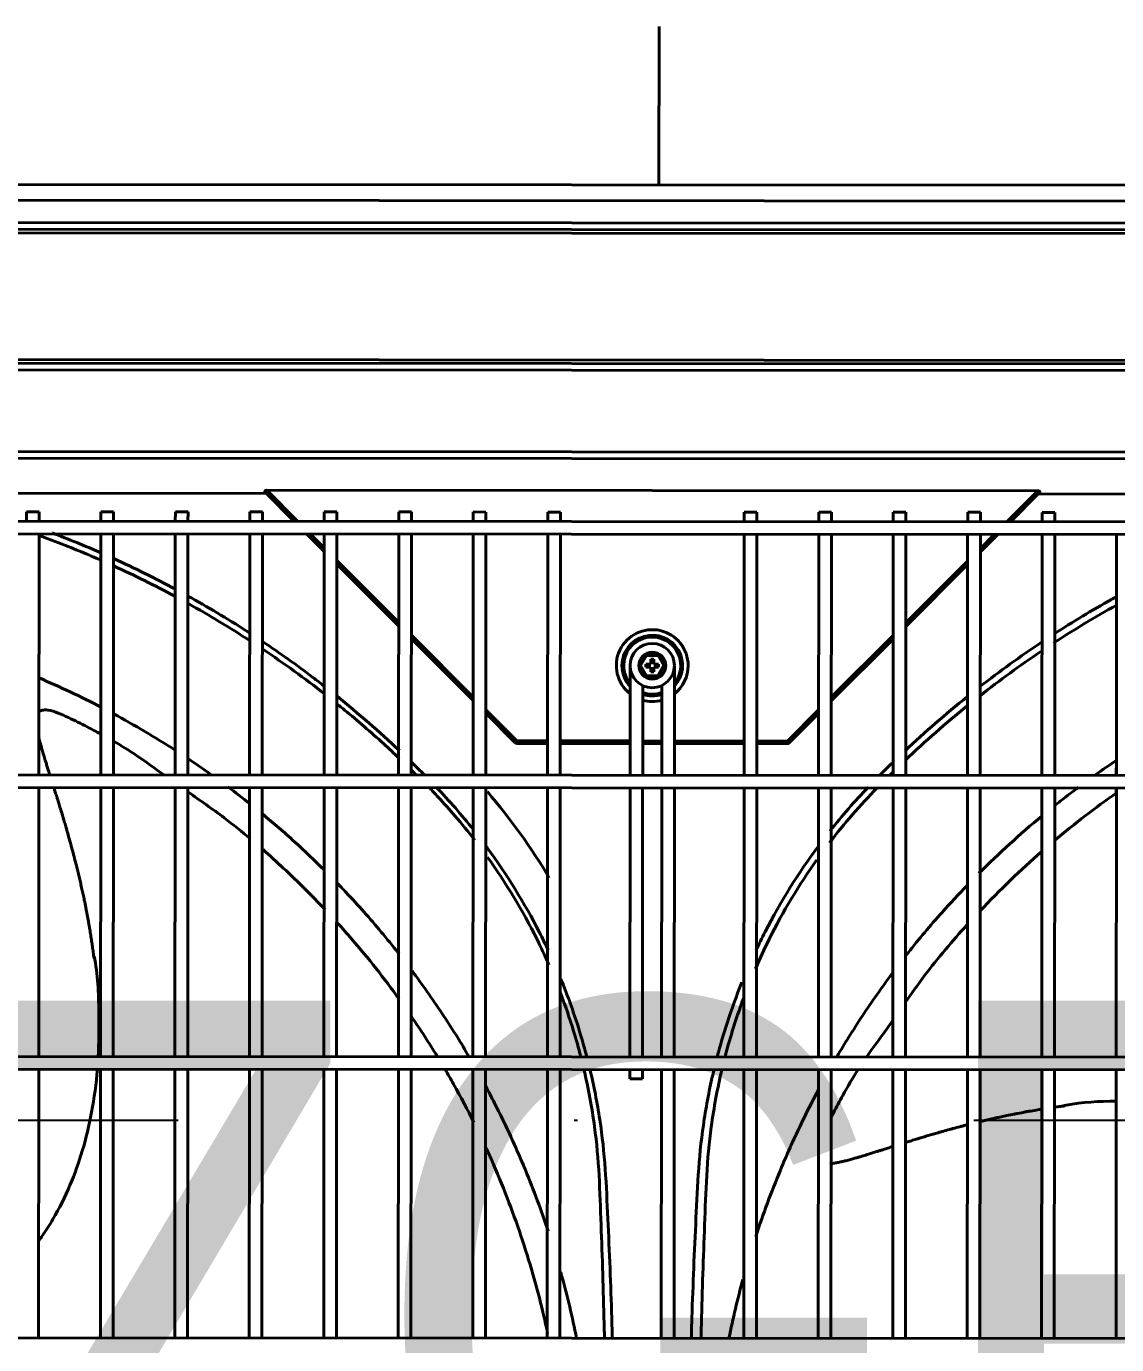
# Model space of a CAD drawing. Extents: x 58467 to 79089, y -33726 to -17391.
# Drawn here: x 72317.44 to 72351.83, y -20694.13 to -20652.56 of the extents above; entities that cross this region are included whole.
import ezdxf
from ezdxf.enums import TextEntityAlignment as Align

# ---------------------------------------------------------------- set-up
doc = ezdxf.new("R2010")
doc.units = 0
doc.header["$LTSCALE"] = 100
doc.linetypes.add('DASHDOT2', pattern=[0.5, 0.25, -0.125, 0, -0.125])
doc.layers.add('+ENTE-ST-DOSEME USTU KONDDRENAJ', color=110, linetype='DOSEMEUSTUKONDENSDRENAJ_LINE', lineweight=40)
doc.layers.add('BA_axis', color=5, linetype='DASHDOT2')
doc.layers.add('BA_text_material', color=12, linetype='Continuous')
doc.styles.add('text1', font='arial.ttf', dxfattribs={"height": 20})
doc.styles.add('text2', font='arial.ttf', dxfattribs={"width": 0.8})
doc.linetypes.add('DOSEMEUSTUKONDENSDRENAJ_LINE', pattern='A,300,-40,["CD",Standard,S=15,R=0,X=-35,Y=-7.5],0', length=340)

# ---------------------------------------------------------------- blocks, each defined once
blk = doc.blocks.new('*U176')
blk.add_line((0, 0), (0, -696))
at = {"linetype": 'Continuous', "style": 'text1'}
blk.add_attdef('1', text='', height=40, dxfattribs=at).set_placement((0, 38), align=Align.MIDDLE)
blk = doc.blocks.new('AXIS')
at = {"layer": 'BA_axis', "xscale": -1, "rotation": 270}
blk.add_blockref('*U176', (4176.09, -33135.267), dxfattribs=at)
blk = doc.blocks.new('4. KAT')
at = {"color": 3}
for p, q in [((54125.199, -33358.638, -3.339), (54125.202, -33353.638, -3.339)), ((54067.018, -33358.603, -3.339), (54183.02, -33358.673, -3.339)), ((54183.02, -33359.173, -3.339), (54067.018, -33359.103, -3.339)), ((54072.424, -33359.802, -3.339), (54177.569, -33359.866, -3.339)), ((54177.568, -33360.078, -3.339), (54072.424, -33360.014, -3.339)), ((54177.568, -33360.19, -3.339), (54072.424, -33360.126, -3.339)), ((54072.421, -33364.131, -3.339), (54177.566, -33364.195, -3.339)), ((54072.421, -33364.243, -3.339), (54177.566, -33364.307, -3.339)), ((54177.566, -33364.52, -3.339), (54072.421, -33364.455, -3.339)), ((54072.413, -33367.023, -3.339), (54177.571, -33367.087, -3.339)), ((54177.419, -33367.299, -3.339), (54072.565, -33367.235, -3.339)), ((54101.992, -33368.365, -3.339), (54112.813, -33368.371, -3.339)), ((54113.693, -33369.252, -3.339), (54112.793, -33368.351, -3.339)), ((54112.827, -33368.271, -3.339), (54137.155, -33368.286, -3.339)), ((54113.806, -33369.252, -3.339), (54112.827, -33368.271, -3.339)), ((54137.155, -33368.286, -3.339), (54136.175, -33369.266, -3.339)), ((54137.188, -33368.366, -3.339), (54136.288, -33369.266, -3.339)), ((54137.168, -33368.386, -3.339), (54147.99, -33368.393, -3.339)), ((54177.74, -33369.291, -3.339), (54072.284, -33369.227, -3.339)), ((54105.243, -33368.947, -3.339), (54105.243, -33369.247, -3.339)), ((54105.643, -33368.947, -3.339), (54105.243, -33368.947, -3.339)), ((54105.643, -33369.247, -3.339), (54105.643, -33368.947, -3.339)), ((54107.593, -33368.948, -3.339), (54107.593, -33369.248, -3.339)), ((54107.993, -33368.948, -3.339), (54107.593, -33368.948, -3.339)), ((54107.993, -33369.249, -3.339), (54107.993, -33368.948, -3.339)), ((54109.943, -33368.95, -3.339), (54109.942, -33369.25, -3.339)), ((54110.343, -33368.95, -3.339), (54109.943, -33368.95, -3.339)), ((54110.342, -33369.25, -3.339), (54110.343, -33368.95, -3.339)), ((54112.292, -33368.951, -3.339), (54112.292, -33369.251, -3.339)), ((54112.692, -33368.951, -3.339), (54112.292, -33368.951, -3.339)), ((54112.692, -33369.252, -3.339), (54112.692, -33368.951, -3.339)), ((54114.642, -33368.953, -3.339), (54114.642, -33369.253, -3.339)), ((54115.042, -33368.953, -3.339), (54114.642, -33368.953, -3.339)), ((54115.042, -33369.253, -3.339), (54115.042, -33368.953, -3.339)), ((54116.992, -33368.954, -3.339), (54116.991, -33369.254, -3.339)), ((54117.391, -33368.954, -3.339), (54116.992, -33368.954, -3.339)), ((54117.391, -33369.254, -3.339), (54117.391, -33368.954, -3.339)), ((54119.341, -33368.955, -3.339), (54119.341, -33369.256, -3.339)), ((54119.741, -33368.956, -3.339), (54119.341, -33368.955, -3.339)), ((54119.741, -33369.256, -3.339), (54119.741, -33368.956, -3.339)), ((54121.691, -33368.957, -3.339), (54121.691, -33369.257, -3.339)), ((54122.091, -33368.957, -3.339), (54121.691, -33368.957, -3.339)), ((54122.091, -33369.257, -3.339), (54122.091, -33368.957, -3.339)), ((54127.89, -33368.961, -3.339), (54127.89, -33369.261, -3.339)), ((54128.29, -33368.961, -3.339), (54127.89, -33368.961, -3.339)), ((54128.29, -33369.261, -3.339), (54128.29, -33368.961, -3.339)), ((54130.239, -33368.962, -3.339), (54130.239, -33369.262, -3.339)), ((54130.639, -33368.962, -3.339), (54130.239, -33368.962, -3.339)), ((54130.639, -33369.263, -3.339), (54130.639, -33368.962, -3.339)), ((54132.589, -33368.963, -3.339), (54132.589, -33369.264, -3.339)), ((54132.989, -33368.964, -3.339), (54132.589, -33368.963, -3.339)), ((54132.989, -33369.264, -3.339), (54132.989, -33368.964, -3.339)), ((54134.939, -33368.965, -3.339), (54134.939, -33369.265, -3.339)), ((54135.339, -33368.965, -3.339), (54134.939, -33368.965, -3.339)), ((54135.338, -33369.265, -3.339), (54135.339, -33368.965, -3.339)), ((54137.288, -33368.966, -3.339), (54137.288, -33369.267, -3.339)), ((54137.688, -33368.967, -3.339), (54137.288, -33368.966, -3.339)), ((54137.688, -33369.267, -3.339), (54137.688, -33368.967, -3.339)), ((54072.284, -33369.627, -3.339), (54177.739, -33369.691, -3.339)), ((54105.638, -33377.246, -3.339), (54105.643, -33369.647, -3.339)), ((54107.593, -33369.648, -3.339), (54107.588, -33377.247, -3.339)), ((54107.988, -33377.248, -3.339), (54107.993, -33369.649, -3.339)), ((54109.942, -33369.65, -3.339), (54109.938, -33377.249, -3.339)), ((54110.338, -33377.249, -3.339), (54110.342, -33369.65, -3.339)), ((54112.292, -33369.651, -3.339), (54112.287, -33377.25, -3.339)), ((54112.687, -33377.251, -3.339), (54112.692, -33369.652, -3.339)), ((54114.641, -33370.201, -3.339), (54114.093, -33369.652, -3.339)), ((54114.641, -33370.088, -3.339), (54114.206, -33369.652, -3.339)), ((54114.641, -33369.653, -3.339), (54114.637, -33377.252, -3.339)), ((54115.037, -33377.252, -3.339), (54115.041, -33369.653, -3.339)), ((54116.991, -33369.654, -3.339), (54116.986, -33377.253, -3.339)), ((54117.386, -33377.253, -3.339), (54117.391, -33369.654, -3.339)), ((54119.341, -33369.656, -3.339), (54119.336, -33377.255, -3.339)), ((54119.736, -33377.255, -3.339), (54119.741, -33369.656, -3.339)), ((54121.69, -33369.657, -3.339), (54121.686, -33377.256, -3.339)), ((54122.086, -33377.256, -3.339), (54122.09, -33369.657, -3.339)), ((54127.889, -33369.661, -3.339), (54127.885, -33377.26, -3.339)), ((54128.285, -33377.26, -3.339), (54128.289, -33369.661, -3.339)), ((54130.239, -33369.662, -3.339), (54130.234, -33377.261, -3.339)), ((54130.634, -33377.261, -3.339), (54130.639, -33369.663, -3.339)), ((54132.589, -33369.664, -3.339), (54132.584, -33377.263, -3.339)), ((54132.984, -33377.263, -3.339), (54132.989, -33369.664, -3.339)), ((54134.938, -33369.665, -3.339), (54134.934, -33377.264, -3.339)), ((54135.334, -33377.264, -3.339), (54135.338, -33369.665, -3.339)), ((54135.774, -33369.665, -3.339), (54135.338, -33370.101, -3.339)), ((54135.888, -33369.665, -3.339), (54135.338, -33370.214, -3.339)), ((54137.288, -33369.667, -3.339), (54137.283, -33377.266, -3.339)), ((54137.683, -33377.266, -3.339), (54137.688, -33369.667, -3.339)), ((54139.638, -33369.668, -3.339), (54139.633, -33377.267, -3.339)), ((54116.989, -33372.439, -3.339), (54115.041, -33370.488, -3.339)), ((54134.938, -33370.501, -3.339), (54132.987, -33372.449, -3.339)), ((54116.989, -33372.552, -3.339), (54115.041, -33370.601, -3.339)), ((54134.938, -33370.614, -3.339), (54132.987, -33372.563, -3.339)), ((54119.338, -33374.79, -3.339), (54117.389, -33372.839, -3.339)), ((54119.337, -33374.903, -3.339), (54117.389, -33372.952, -3.339)), ((54132.587, -33372.849, -3.339), (54130.636, -33374.798, -3.339)), ((54132.587, -33372.962, -3.339), (54130.636, -33374.911, -3.339)), ((54124.563, -33373.799, -3.339), (54124.775, -33373.431, -3.339)), ((54124.775, -33373.431, -3.339), (54125.2, -33373.431, -3.339)), ((54124.804, -33373.481, -3.339), (54124.775, -33373.431, -3.339)), ((54125.2, -33373.431, -3.339), (54125.171, -33373.481, -3.339)), ((54125.2, -33373.431, -3.339), (54125.413, -33373.799, -3.339)), ((54124.288, -33373.812, -3.339), (54124.287, -33375.192, -3.339)), ((54124.775, -33374.167, -3.339), (54124.563, -33373.799, -3.339)), ((54124.62, -33373.799, -3.339), (54124.563, -33373.799, -3.339)), ((54124.804, -33373.481, -3.339), (54124.62, -33373.799, -3.339)), ((54124.62, -33373.799, -3.339), (54124.804, -33374.117, -3.339)), ((54124.788, -33373.749, -3.339), (54124.788, -33373.849, -3.339)), ((54124.938, -33373.749, -3.339), (54124.788, -33373.749, -3.339)), ((54124.938, -33373.849, -3.339), (54124.788, -33373.849, -3.339)), ((54125.171, -33373.481, -3.339), (54124.804, -33373.481, -3.339)), ((54125.038, -33373.599, -3.339), (54124.938, -33373.599, -3.339)), ((54124.938, -33373.749, -3.339), (54124.938, -33373.599, -3.339)), ((54124.938, -33373.999, -3.339), (54124.938, -33373.849, -3.339)), ((54125.038, -33373.599, -3.339), (54125.038, -33373.749, -3.339)), ((54125.038, -33373.749, -3.339), (54125.188, -33373.749, -3.339)), ((54125.038, -33373.849, -3.339), (54125.038, -33373.999, -3.339)), ((54125.038, -33373.849, -3.339), (54125.188, -33373.849, -3.339)), ((54125.355, -33373.799, -3.339), (54125.171, -33373.481, -3.339)), ((54125.171, -33374.117, -3.339), (54125.355, -33373.799, -3.339)), ((54125.188, -33373.749, -3.339), (54125.188, -33373.849, -3.339)), ((54125.413, -33373.799, -3.339), (54125.2, -33374.167, -3.339)), ((54125.413, -33373.799, -3.339), (54125.355, -33373.799, -3.339)), ((54125.686, -33375.193, -3.339), (54125.687, -33373.818, -3.339)), ((54124.804, -33374.117, -3.339), (54124.775, -33374.167, -3.339)), ((54125.2, -33374.167, -3.339), (54124.775, -33374.167, -3.339)), ((54124.804, -33374.117, -3.339), (54125.171, -33374.117, -3.339)), ((54125.038, -33373.999, -3.339), (54124.938, -33373.999, -3.339)), ((54125.2, -33374.167, -3.339), (54125.171, -33374.117, -3.339)), ((54124.687, -33375.192, -3.339), (54124.687, -33374.431, -3.339)), ((54125.287, -33374.432, -3.339), (54125.287, -33375.192, -3.339)), ((54120.721, -33376.175, -3.339), (54119.737, -33375.19, -3.339)), ((54120.664, -33376.231, -3.339), (54119.737, -33375.303, -3.339)), ((54124.287, -33375.192, -3.339), (54124.287, -33375.474, -3.339)), ((54124.287, -33375.474, -3.339), (54124.287, -33375.84, -3.339)), ((54124.287, -33375.474, -3.339), (54124.287, -33375.474, -3.339)), ((54124.687, -33375.475, -3.339), (54124.687, -33375.192, -3.339)), ((54124.687, -33375.84, -3.339), (54124.687, -33375.475, -3.339)), ((54125.287, -33375.192, -3.339), (54125.286, -33375.475, -3.339)), ((54125.286, -33375.475, -3.339), (54125.286, -33375.841, -3.339)), ((54125.686, -33375.475, -3.339), (54125.686, -33375.193, -3.339)), ((54125.686, -33375.841, -3.339), (54125.686, -33375.475, -3.339)), ((54130.236, -33375.197, -3.339), (54129.252, -33376.18, -3.339)), ((54130.236, -33375.31, -3.339), (54129.308, -33376.237, -3.339)), ((54124.287, -33375.84, -3.339), (54124.286, -33376.123, -3.339)), ((54124.287, -33375.84, -3.339), (54124.287, -33375.84, -3.339)), ((54124.686, -33376.123, -3.339), (54124.687, -33375.84, -3.339)), ((54125.286, -33375.841, -3.339), (54125.286, -33376.124, -3.339)), ((54125.686, -33376.124, -3.339), (54125.686, -33375.841, -3.339)), ((54120.664, -33376.231, -3.339), (54120.721, -33376.175, -3.339)), ((54121.686, -33376.175, -3.339), (54120.721, -33376.175, -3.339)), ((54120.721, -33376.175, -3.339), (54120.721, -33376.255, -3.339)), ((54121.686, -33376.255, -3.339), (54120.721, -33376.255, -3.339)), ((54124.287, -33376.177, -3.339), (54122.086, -33376.176, -3.339)), ((54124.286, -33376.257, -3.339), (54122.086, -33376.256, -3.339)), ((54124.286, -33376.123, -3.339), (54124.286, -33377.257, -3.339)), ((54124.686, -33377.257, -3.339), (54124.686, -33376.123, -3.339)), ((54125.286, -33376.178, -3.339), (54124.686, -33376.177, -3.339)), ((54125.286, -33376.258, -3.339), (54124.686, -33376.257, -3.339)), ((54125.286, -33376.124, -3.339), (54125.285, -33377.258, -3.339)), ((54125.685, -33377.258, -3.339), (54125.686, -33376.124, -3.339)), ((54127.885, -33376.179, -3.339), (54125.686, -33376.178, -3.339)), ((54127.885, -33376.259, -3.339), (54125.686, -33376.258, -3.339)), ((54129.252, -33376.18, -3.339), (54128.285, -33376.179, -3.339)), ((54129.252, -33376.26, -3.339), (54128.285, -33376.259, -3.339)), ((54129.252, -33376.18, -3.339), (54129.308, -33376.237, -3.339)), ((54129.252, -33376.26, -3.339), (54129.252, -33376.18, -3.339)), ((54139.628, -33377.267, -3.339), (54139.629, -33376.795, -3.339)), ((54184.234, -33377.294, -3.339), (54065.871, -33377.222, -3.339)), ((54065.871, -33377.621, -3.339), (54184.234, -33377.694, -3.339)), ((54105.633, -33386.125, -3.339), (54105.638, -33377.646, -3.339)), ((54107.588, -33377.647, -3.339), (54107.583, -33386.126, -3.339)), ((54107.982, -33386.126, -3.339), (54107.988, -33377.648, -3.339)), ((54109.937, -33377.649, -3.339), (54109.932, -33386.127, -3.339)), ((54110.332, -33386.128, -3.339), (54110.337, -33377.649, -3.339)), ((54112.287, -33377.65, -3.339), (54112.282, -33386.129, -3.339)), ((54112.682, -33386.129, -3.339), (54112.687, -33377.651, -3.339)), ((54114.637, -33377.652, -3.339), (54114.631, -33386.13, -3.339)), ((54115.031, -33386.131, -3.339), (54115.037, -33377.652, -3.339)), ((54116.986, -33377.653, -3.339), (54116.981, -33386.132, -3.339)), ((54117.381, -33386.132, -3.339), (54117.386, -33377.653, -3.339)), ((54119.336, -33377.655, -3.339), (54119.331, -33386.133, -3.339)), ((54119.731, -33386.133, -3.339), (54119.736, -33377.655, -3.339)), ((54121.685, -33377.656, -3.339), (54121.68, -33386.135, -3.339)), ((54122.08, -33386.135, -3.339), (54122.085, -33377.656, -3.339)), ((54124.286, -33377.657, -3.339), (54124.28, -33386.136, -3.339)), ((54124.68, -33386.136, -3.339), (54124.685, -33377.657, -3.339)), ((54125.285, -33377.658, -3.339), (54125.28, -33386.137, -3.339)), ((54125.68, -33386.137, -3.339), (54125.685, -33377.658, -3.339)), ((54127.885, -33377.66, -3.339), (54127.879, -33386.138, -3.339)), ((54128.279, -33386.139, -3.339), (54128.284, -33377.66, -3.339)), ((54130.234, -33377.661, -3.339), (54130.229, -33386.14, -3.339)), ((54130.629, -33386.14, -3.339), (54130.634, -33377.661, -3.339)), ((54132.584, -33377.663, -3.339), (54132.579, -33386.141, -3.339)), ((54132.979, -33386.142, -3.339), (54132.984, -33377.663, -3.339)), ((54134.933, -33377.664, -3.339), (54134.928, -33386.143, -3.339)), ((54135.328, -33386.143, -3.339), (54135.333, -33377.664, -3.339)), ((54137.283, -33377.666, -3.339), (54137.278, -33386.144, -3.339)), ((54137.678, -33386.144, -3.339), (54137.683, -33377.666, -3.339)), ((54139.633, -33377.667, -3.339), (54139.628, -33386.146, -3.339)), ((54139.628, -33377.821, -3.339), (54139.628, -33377.667, -3.339)), ((54184.228, -33386.172, -3.339), (54065.866, -33386.1, -3.339)), ((54065.865, -33386.5, -3.339), (54184.228, -33386.572, -3.339)), ((54105.627, -33395.003, -3.339), (54105.633, -33386.525, -3.339)), ((54107.582, -33386.526, -3.339), (54107.577, -33395.005, -3.339)), ((54107.977, -33395.005, -3.339), (54107.982, -33386.526, -3.339)), ((54109.932, -33386.527, -3.339), (54109.927, -33395.006, -3.339)), ((54110.327, -33395.006, -3.339), (54110.332, -33386.528, -3.339)), ((54112.282, -33386.529, -3.339), (54112.276, -33395.007, -3.339)), ((54112.676, -33395.008, -3.339), (54112.681, -33386.529, -3.339)), ((54114.631, -33386.53, -3.339), (54114.626, -33395.009, -3.339)), ((54115.026, -33395.009, -3.339), (54115.031, -33386.531, -3.339)), ((54116.981, -33386.532, -3.339), (54116.976, -33395.01, -3.339)), ((54117.376, -33395.011, -3.339), (54117.381, -33386.532, -3.339)), ((54119.33, -33386.533, -3.339), (54119.325, -33395.012, -3.339)), ((54119.725, -33395.012, -3.339), (54119.73, -33386.533, -3.339)), ((54121.68, -33386.535, -3.339), (54121.675, -33395.013, -3.339)), ((54122.075, -33395.013, -3.339), (54122.08, -33386.535, -3.339)), ((54124.28, -33386.536, -3.339), (54124.28, -33386.836, -3.339)), ((54124.68, -33386.836, -3.339), (54124.68, -33386.536, -3.339)), ((54125.28, -33386.537, -3.339), (54125.274, -33395.015, -3.339)), ((54125.674, -33395.015, -3.339), (54125.68, -33386.537, -3.339)), ((54127.879, -33386.538, -3.339), (54127.874, -33395.017, -3.339)), ((54128.274, -33395.017, -3.339), (54128.279, -33386.539, -3.339)), ((54130.229, -33386.54, -3.339), (54130.224, -33395.018, -3.339)), ((54130.624, -33395.019, -3.339), (54130.629, -33386.54, -3.339)), ((54132.578, -33386.541, -3.339), (54132.573, -33395.02, -3.339)), ((54132.973, -33395.02, -3.339), (54132.978, -33386.541, -3.339)), ((54134.928, -33386.543, -3.339), (54134.923, -33395.021, -3.339)), ((54135.323, -33395.022, -3.339), (54135.328, -33386.543, -3.339)), ((54137.278, -33386.544, -3.339), (54137.272, -33395.023, -3.339)), ((54137.672, -33395.023, -3.339), (54137.678, -33386.544, -3.339)), ((54139.627, -33386.546, -3.339), (54139.622, -33395.024, -3.339)), ((54124.28, -33386.836, -3.339), (54124.68, -33386.836, -3.339)), ((54139.618, -33395.024, -3.339), (54139.622, -33387.546, -3.339)), ((54184.223, -33395.051, -3.339), (54065.86, -33394.979, -3.339))]:
    blk.add_line(p, q, dxfattribs=at)
for radius in [0.7, 0.425, 0.425]:
    blk.add_circle((54124.988, -33373.799, -3.339), radius, dxfattribs=at)
for centre, radius, start, end in [((54124.988, -33373.799, -3.339), 1.133, 359.9651, 231.822), ((54124.988, -33373.799, -3.339), 0.956, 316.9846, 179.9651), ((54124.988, -33373.799, -3.339), 0.9, 321.0008, 179.9651), ((54124.988, -33373.799, -3.339), 0.956, 179.9651, 222.9457), ((54124.988, -33373.799, -3.339), 0.9, 179.9651, 218.924), ((54124.988, -33373.799, -3.339), 1.133, 308.1026, 359.9651), ((54124.988, -33373.799, -3.339), 0.9, 250.5084, 289.4221), ((54124.988, -33373.799, -3.339), 0.956, 251.7007, 288.2294), ((54124.988, -33373.799, -3.339), 1.133, 254.6202, 285.3045), ((54120.721, -33376.175, -3.339), 0.08, 224.9651, 269.9651), ((54129.252, -33376.18, -3.339), 0.08, 269.9651, 314.9651), ((54127.184, -33396.789, -3.339), 1.795, 81.0216, 82.6935)]:
    blk.add_arc(centre, radius, start, end, dxfattribs=at)
for centre, major_axis in [((54112.907, -33368.351, -3.339), (0.137, -0.057)), ((54137.075, -33368.366, -3.339), (-0.137, -0.056))]:
    blk.add_ellipse(centre, major_axis=major_axis, ratio=0.414214, start_param=2.356194, end_param=3.926991, dxfattribs=at)
for points in [[(54107.595, -33370.244, -3.339), (54107.089, -33370.022, -3.339), (54106.577, -33369.812, -3.339), (54106.06, -33369.616, -3.339)], [(54109.943, -33371.388, -3.339), (54109.305, -33371.046, -3.339), (54108.658, -33370.725, -3.339), (54108.001, -33370.425, -3.339)], [(54112.306, -33373.02, -3.339), (54111.67, -33372.607, -3.339), (54111.02, -33372.215, -3.339), (54110.354, -33371.845, -3.339)], [(54139.631, -33371.892, -3.339), (54138.955, -33372.268, -3.339), (54138.292, -33372.668, -3.339), (54137.647, -33373.088, -3.339)], [(54114.656, -33374.698, -3.339), (54114.022, -33374.202, -3.339), (54113.372, -33373.731, -3.339), (54112.705, -33373.283, -3.339)], [(54137.272, -33373.06, -3.339), (54136.603, -33373.506, -3.339), (54135.951, -33373.976, -3.339), (54135.316, -33374.471, -3.339)], [(54137.246, -33373.354, -3.339), (54136.59, -33373.796, -3.339), (54135.95, -33374.261, -3.339), (54135.328, -33374.749, -3.339)], [(54105.645, -33374.189, -3.339), (54106.307, -33374.471, -3.339), (54106.958, -33374.779, -3.339), (54107.596, -33375.11, -3.339)], [(54117.012, -33376.481, -3.339), (54116.378, -33375.882, -3.339), (54115.722, -33375.311, -3.339), (54115.045, -33374.766, -3.339)], [(54134.92, -33374.784, -3.339), (54134.248, -33375.323, -3.339), (54133.597, -33375.89, -3.339), (54132.965, -33376.485, -3.339)], [(54134.923, -33375.07, -3.339), (54134.252, -33375.614, -3.339), (54133.601, -33376.184, -3.339), (54132.972, -33376.781, -3.339)], [(54107.991, -33375.318, -3.339), (54108.658, -33375.678, -3.339), (54109.311, -33376.063, -3.339), (54109.948, -33376.474, -3.339)], [(54117.549, -33377.248, -3.339), (54117.498, -33377.198, -3.339), (54117.448, -33377.147, -3.339), (54117.396, -33377.097, -3.339)], [(54117.737, -33377.186, -3.339), (54117.626, -33377.075, -3.339), (54117.514, -33376.964, -3.339), (54117.401, -33376.854, -3.339)], [(54132.572, -33376.861, -3.339), (54132.459, -33376.972, -3.339), (54132.346, -33377.083, -3.339), (54132.234, -33377.195, -3.339)], [(54132.578, -33377.161, -3.339), (54132.545, -33377.194, -3.339), (54132.512, -33377.226, -3.339), (54132.48, -33377.258, -3.339)], [(54139.627, -33376.791, -3.339), (54139.407, -33376.938, -3.339), (54139.19, -33377.088, -3.339), (54138.974, -33377.242, -3.339)], [(54117.801, -33377.249, -3.339), (54117.779, -33377.228, -3.339), (54117.758, -33377.207, -3.339), (54117.737, -33377.186, -3.339)], [(54132.234, -33377.195, -3.339), (54132.213, -33377.216, -3.339), (54132.192, -33377.236, -3.339), (54132.171, -33377.257, -3.339)], [(54111.599, -33377.621, -3.339), (54111.835, -33377.797, -3.339), (54112.067, -33377.977, -3.339), (54112.297, -33378.16, -3.339)], [(54117.376, -33377.696, -3.339), (54117.387, -33377.685, -3.339), (54117.398, -33377.674, -3.339), (54117.409, -33377.663, -3.339)], [(54119.345, -33378.974, -3.339), (54118.976, -33378.51, -3.339), (54118.587, -33378.062, -3.339), (54118.176, -33377.632, -3.339)], [(54119.786, -33377.775, -3.339), (54120.515, -33378.629, -3.339), (54121.166, -33379.536, -3.339), (54121.739, -33380.496, -3.339)], [(54132.082, -33377.655, -3.339), (54131.547, -33378.202, -3.339), (54131.045, -33378.781, -3.339), (54130.583, -33379.384, -3.339)], [(54131.8, -33377.633, -3.339), (54131.375, -33378.077, -3.339), (54130.972, -33378.538, -3.339), (54130.593, -33379.016, -3.339)], [(54139.628, -33377.82, -3.339), (54138.965, -33378.284, -3.339), (54138.312, -33378.783, -3.339), (54137.675, -33379.319, -3.339)], [(54137.278, -33378.544, -3.339), (54136.589, -33379.115, -3.339), (54135.927, -33379.717, -3.339), (54135.294, -33380.349, -3.339)], [(54137.279, -33379.66, -3.339), (54136.608, -33380.247, -3.339), (54135.956, -33380.875, -3.339), (54135.326, -33381.54, -3.339)], [(54118.206, -33386.125, -3.339), (54117.949, -33385.703, -3.339), (54117.678, -33385.284, -3.339), (54117.393, -33384.869, -3.339)], [(54127.406, -33395.015, -3.339), (54127.533, -33394.393, -3.339), (54127.68, -33393.775, -3.339), (54127.848, -33393.162, -3.339)]]:
    blk.add_open_spline(points, degree=3, dxfattribs=at)
for points, knots in [([(54107.603, -33370.48, -3.339), (54107.396, -33370.388, -3.339), (54107.187, -33370.299, -3.339), (54106.539, -33370.03, -3.339), (54106.095, -33369.857, -3.339), (54105.649, -33369.694, -3.339)], [0, 0, 0, 0, 0.321462, 0.321462, 1, 1, 1, 1]), ([(54109.955, -33371.627, -3.339), (54109.944, -33371.621, -3.339), (54109.933, -33371.615, -3.339), (54109.294, -33371.272, -3.339), (54108.652, -33370.954, -3.339), (54108.001, -33370.658, -3.339)], [0, 0, 0, 0, 0.01719, 0.01719, 1, 1, 1, 1]), ([(54112.294, -33372.777, -3.339), (54111.689, -33372.385, -3.339), (54111.073, -33372.014, -3.339), (54110.415, -33371.646, -3.339), (54110.381, -33371.627, -3.339), (54110.348, -33371.609, -3.339)], [0, 0, 0, 0, 0.948829, 0.948829, 1, 1, 1, 1]), ([(54139.625, -33371.629, -3.339), (54139.574, -33371.657, -3.339), (54139.522, -33371.686, -3.339), (54138.858, -33372.058, -3.339), (54138.257, -33372.419, -3.339), (54137.67, -33372.799, -3.339)], [0, 0, 0, 0, 0.077105, 0.077105, 1, 1, 1, 1]), ([(54114.657, -33374.458, -3.339), (54114.533, -33374.362, -3.339), (54114.409, -33374.267, -3.339), (54113.768, -33373.781, -3.339), (54113.238, -33373.404, -3.339), (54112.697, -33373.042, -3.339)], [0, 0, 0, 0, 0.194449, 0.194449, 1, 1, 1, 1]), ([(54117.004, -33376.72, -3.339), (54116.84, -33376.565, -3.339), (54116.675, -33376.412, -3.339), (54116.108, -33375.896, -3.339), (54115.699, -33375.543, -3.339), (54115.207, -33375.138, -3.339), (54115.13, -33375.076, -3.339), (54115.053, -33375.014, -3.339)], [0, 0, 0, 0, 0.260082, 0.260082, 0.885277, 0.885277, 1, 1, 1, 1]), ([(54107.59, -33375.957, -3.339), (54107.446, -33375.88, -3.339), (54107.111, -33375.704, -3.339), (54106.669, -33375.482, -3.339), (54106.256, -33375.291, -3.339), (54105.986, -33375.202, -3.339), (54105.783, -33375.193, -3.339), (54105.694, -33375.217, -3.339), (54105.65, -33375.243, -3.339), (54105.639, -33375.251, -3.339)], [0, 0, 0, 0, 0.231844, 0.538128, 0.699931, 0.858126, 0.923343, 0.979536, 1, 1, 1, 1]), ([(54105.638, -33376.08, -3.339), (54105.641, -33376.093, -3.339), (54105.651, -33376.131, -3.339), (54105.667, -33376.194, -3.339), (54105.687, -33376.267, -3.339), (54105.711, -33376.355, -3.339), (54105.738, -33376.446, -3.339), (54105.769, -33376.553, -3.339), (54105.797, -33376.648, -3.339), (54105.827, -33376.745, -3.339), (54105.858, -33376.844, -3.339), (54105.893, -33376.959, -3.339), (54105.93, -33377.077, -3.339), (54105.962, -33377.177, -3.339), (54105.979, -33377.232, -3.339), (54105.987, -33377.257, -3.339)], [0, 0, 0, 0, 0.041171, 0.11053, 0.17989, 0.249249, 0.353288, 0.422648, 0.526687, 0.596046, 0.665406, 0.769445, 0.873484, 0.942844, 1, 1, 1, 1]), ([(54109.58, -33377.248, -3.339), (54109.295, -33377.042, -3.339), (54108.784, -33376.662, -3.339), (54108.24, -33376.326, -3.339), (54107.994, -33376.183, -3.339)], [0, 0, 0, 0, 0.555414, 1, 1, 1, 1]), ([(54110.338, -33376.729, -3.339), (54110.345, -33376.734, -3.339), (54110.352, -33376.739, -3.339), (54110.594, -33376.901, -3.339), (54110.826, -33377.061, -3.339), (54111.056, -33377.225, -3.339)], [0, 0, 0, 0, 0.030043, 0.030043, 1, 1, 1, 1]), ([(54106.11, -33377.645, -3.339), (54106.11, -33377.645, -3.339), (54106.125, -33377.692, -3.339), (54106.155, -33377.788, -3.339), (54106.196, -33377.918, -3.339), (54106.237, -33378.05, -3.339), (54106.279, -33378.185, -3.339), (54106.321, -33378.321, -3.339), (54106.363, -33378.459, -3.339), (54106.404, -33378.597, -3.339), (54106.451, -33378.754, -3.339), (54106.497, -33378.911, -3.339), (54106.537, -33379.052, -3.339), (54106.582, -33379.211, -3.339), (54106.622, -33379.354, -3.339), (54106.672, -33379.534, -3.339), (54106.71, -33379.679, -3.339), (54106.758, -33379.861, -3.339), (54106.796, -33380.009, -3.339), (54106.839, -33380.177, -3.339), (54106.876, -33380.328, -3.339), (54106.917, -33380.501, -3.339), (54106.957, -33380.674, -3.339), (54106.996, -33380.847, -3.339), (54107.034, -33381.02, -3.339), (54107.075, -33381.212, -3.339), (54107.11, -33381.386, -3.339), (54107.148, -33381.579, -3.339), (54107.177, -33381.734, -3.339), (54107.212, -33381.929, -3.339), (54107.242, -33382.105, -3.339), (54107.274, -33382.302, -3.339), (54107.302, -33382.482, -3.339), (54107.328, -33382.663, -3.339), (54107.353, -33382.846, -3.339), (54107.369, -33382.967, -3.339), (54107.376, -33383.027, -3.339)], [0, 0, 0, 0, 0.000068, 0.030993, 0.061917, 0.082534, 0.113458, 0.144382, 0.164999, 0.195923, 0.226847, 0.257772, 0.288696, 0.309313, 0.350545, 0.371161, 0.412394, 0.43301, 0.474243, 0.494859, 0.525784, 0.556708, 0.587632, 0.618557, 0.649481, 0.680406, 0.721638, 0.742255, 0.783487, 0.804103, 0.845336, 0.87626, 0.907185, 0.938109, 0.969034, 1, 1, 1, 1]), ([(54112.311, -33379.261, -3.339), (54112.043, -33379.036, -3.339), (54111.407, -33378.526, -3.339), (54110.731, -33378.056, -3.339), (54110.345, -33377.787, -3.339)], [0, 0, 0, 0, 0.431303, 1, 1, 1, 1]), ([(54119.386, -33379.3, -3.339), (54119.186, -33379.042, -3.339), (54118.979, -33378.788, -3.339), (54118.593, -33378.339, -3.339), (54118.417, -33378.143, -3.339), (54118.143, -33377.849, -3.339), (54118.045, -33377.747, -3.339), (54117.947, -33377.646, -3.339)], [0, 0, 0, 0, 0.449884, 0.449884, 0.8085, 0.8085, 1, 1, 1, 1]), ([(54138.43, -33377.638, -3.339), (54138.275, -33377.753, -3.339), (54138.121, -33377.871, -3.339), (54137.87, -33378.066, -3.339), (54137.771, -33378.144, -3.339), (54137.674, -33378.222, -3.339)], [0, 0, 0, 0, 0.608126, 0.608126, 1, 1, 1, 1]), ([(54112.689, -33378.478, -3.339), (54113.035, -33378.764, -3.339), (54113.374, -33379.058, -3.339), (54114.024, -33379.647, -3.339), (54114.333, -33379.94, -3.339), (54114.639, -33380.244, -3.339)], [0, 0, 0, 0, 0.511236, 0.511236, 1, 1, 1, 1]), ([(54114.671, -33381.498, -3.339), (54114.248, -33381.052, -3.339), (54113.605, -33380.413, -3.339), (54112.926, -33379.795, -3.339), (54112.709, -33379.604, -3.339)], [0, 0, 0, 0, 0.68539, 1, 1, 1, 1]), ([(54121.704, -33382.775, -3.339), (54121.616, -33382.586, -3.339), (54121.524, -33382.399, -3.339), (54120.955, -33381.286, -3.339), (54120.4, -33380.388, -3.339), (54119.775, -33379.536, -3.339), (54119.766, -33379.524, -3.339), (54119.757, -33379.512, -3.339)], [0, 0, 0, 0, 0.165073, 0.165073, 0.987864, 0.987864, 1, 1, 1, 1]), ([(54130.221, -33379.502, -3.339), (54129.593, -33380.348, -3.339), (54129.036, -33381.245, -3.339), (54128.448, -33382.387, -3.339), (54128.352, -33382.583, -3.339), (54128.259, -33382.78, -3.339)], [0, 0, 0, 0, 0.829987, 0.829987, 1, 1, 1, 1]), ([(54121.726, -33383.233, -3.339), (54121.606, -33382.959, -3.339), (54121.479, -33382.688, -3.339), (54120.896, -33381.522, -3.339), (54120.378, -33380.663, -3.339), (54119.792, -33379.846, -3.339)], [0, 0, 0, 0, 0.228133, 0.228133, 1, 1, 1, 1]), ([(54130.18, -33379.928, -3.339), (54129.615, -33380.722, -3.339), (54129.114, -33381.555, -3.339), (54128.524, -33382.733, -3.339), (54128.379, -33383.045, -3.339), (54128.241, -33383.362, -3.339)], [0, 0, 0, 0, 0.739872, 0.739872, 1, 1, 1, 1]), ([(54115.047, -33380.659, -3.339), (54115.14, -33380.754, -3.339), (54115.428, -33381.053, -3.339), (54115.895, -33381.566, -3.339), (54116.443, -33382.201, -3.339), (54116.806, -33382.647, -3.339), (54116.989, -33382.88, -3.339), (54117.001, -33382.895, -3.339)], [0, 0, 0, 0, 0.134617, 0.418834, 0.70095, 0.980961, 1, 1, 1, 1]), ([(54132.961, -33382.983, -3.339), (54132.993, -33382.942, -3.339), (54133.369, -33382.463, -3.339), (54134.006, -33381.699, -3.339), (54134.653, -33381.015, -3.339), (54134.919, -33380.737, -3.339)], [0, 0, 0, 0, 0.052501, 0.612417, 1, 1, 1, 1]), ([(54117.001, -33384.312, -3.339), (54116.534, -33383.666, -3.339), (54115.9, -33382.86, -3.339), (54115.209, -33382.082, -3.339), (54115.06, -33381.918, -3.339)], [0, 0, 0, 0, 0.788206, 1, 1, 1, 1]), ([(54134.922, -33381.973, -3.339), (54134.455, -33382.483, -3.339), (54133.782, -33383.274, -3.339), (54133.175, -33384.128, -3.339), (54132.978, -33384.411, -3.339)], [0, 0, 0, 0, 0.672281, 1, 1, 1, 1]), ([(54107.383, -33382.975, -3.339), (54107.389, -33383.005, -3.339), (54107.507, -33383.618, -3.339), (54107.539, -33384.676, -3.339), (54107.531, -33385.7, -3.339), (54107.509, -33386.126, -3.339)], [0, 0, 0, 0, 0.028763, 0.596266, 1, 1, 1, 1]), ([(54117.41, -33383.428, -3.339), (54117.429, -33383.454, -3.339), (54117.612, -33383.698, -3.339), (54117.95, -33384.166, -3.339), (54118.407, -33384.838, -3.339), (54118.823, -33385.488, -3.339), (54119.081, -33385.916, -3.339), (54119.198, -33386.116, -3.339)], [0, 0, 0, 0, 0.030003, 0.283624, 0.535302, 0.785046, 1, 1, 1, 1]), ([(54122.921, -33386.127, -3.339), (54122.829, -33385.775, -3.339), (54122.727, -33385.426, -3.339), (54122.463, -33384.608, -3.339), (54122.292, -33384.141, -3.339), (54122.103, -33383.681, -3.339)], [0, 0, 0, 0, 0.420981, 0.420981, 1, 1, 1, 1]), ([(54127.819, -33383.783, -3.339), (54127.647, -33384.209, -3.339), (54127.49, -33384.64, -3.339), (54127.236, -33385.422, -3.339), (54127.133, -33385.772, -3.339), (54127.04, -33386.126, -3.339)], [0, 0, 0, 0, 0.555539, 0.555539, 1, 1, 1, 1]), ([(54130.821, -33386.123, -3.339), (54130.938, -33385.923, -3.339), (54131.338, -33385.263, -3.339), (54131.913, -33384.393, -3.339), (54132.39, -33383.735, -3.339), (54132.552, -33383.517, -3.339)], [0, 0, 0, 0, 0.221999, 0.739418, 1, 1, 1, 1]), ([(54122.734, -33386.133, -3.339), (54122.664, -33385.863, -3.339), (54122.588, -33385.595, -3.339), (54122.382, -33384.922, -3.339), (54122.244, -33384.519, -3.339), (54122.091, -33384.12, -3.339)], [0, 0, 0, 0, 0.398194, 0.398194, 1, 1, 1, 1]), ([(54127.864, -33384.298, -3.339), (54127.737, -33384.64, -3.339), (54127.62, -33384.984, -3.339), (54127.432, -33385.597, -3.339), (54127.355, -33385.865, -3.339), (54127.285, -33386.135, -3.339)], [0, 0, 0, 0, 0.563574, 0.563574, 1, 1, 1, 1]), ([(54132.582, -33384.979, -3.339), (54132.472, -33385.135, -3.339), (54132.2, -33385.522, -3.339), (54131.916, -33385.905, -3.339), (54131.753, -33386.137, -3.339)], [0, 0, 0, 0, 0.404883, 1, 1, 1, 1]), ([(54107.483, -33386.526, -3.339), (54107.447, -33386.981, -3.339), (54107.331, -33387.849, -3.339), (54107.039, -33389.075, -3.339), (54106.636, -33390.208, -3.339), (54106.195, -33391.095, -3.339), (54105.833, -33391.664, -3.339), (54105.676, -33391.886, -3.339), (54105.636, -33391.942, -3.339)], [0, 0, 0, 0, 0.239591, 0.456522, 0.654829, 0.860679, 0.964908, 1, 1, 1, 1]), ([(54119.363, -33388.214, -3.339), (54119.16, -33387.808, -3.339), (54118.861, -33387.244, -3.339), (54118.54, -33386.684, -3.339), (54118.448, -33386.527, -3.339)], [0, 0, 0, 0, 0.719224, 1, 1, 1, 1]), ([(54123.481, -33395.013, -3.339), (54123.478, -33394.855, -3.339), (54123.474, -33394.697, -3.339), (54123.444, -33393.504, -3.339), (54123.412, -33392.468, -3.339), (54123.353, -33390.915, -3.339), (54123.337, -33390.397, -3.339), (54123.282, -33389.364, -3.339), (54123.235, -33388.851, -3.339), (54123.084, -33387.733, -3.339), (54122.973, -33387.129, -3.339), (54122.832, -33386.53, -3.339)], [0, 0, 0, 0, 0.055363, 0.055363, 0.419, 0.419, 0.600818, 0.600818, 0.782636, 0.782636, 1, 1, 1, 1]), ([(54123.73, -33395.013, -3.339), (54123.724, -33394.8, -3.339), (54123.717, -33394.586, -3.339), (54123.678, -33393.329, -3.339), (54123.637, -33392.286, -3.339), (54123.562, -33390.722, -3.339), (54123.541, -33390.2, -3.339), (54123.468, -33389.159, -3.339), (54123.411, -33388.64, -3.339), (54123.251, -33387.586, -3.339), (54123.146, -33387.053, -3.339), (54123.021, -33386.527, -3.339)], [0, 0, 0, 0, 0.075143, 0.075143, 0.442368, 0.442368, 0.625981, 0.625981, 0.809594, 0.809594, 1, 1, 1, 1]), ([(54126.94, -33386.523, -3.339), (54126.815, -33387.042, -3.339), (54126.711, -33387.567, -3.339), (54126.549, -33388.615, -3.339), (54126.49, -33389.138, -3.339), (54126.415, -33390.182, -3.339), (54126.393, -33390.705, -3.339), (54126.316, -33392.272, -3.339), (54126.273, -33393.317, -3.339), (54126.232, -33394.58, -3.339), (54126.225, -33394.798, -3.339), (54126.219, -33395.015, -3.339)], [0, 0, 0, 0, 0.189158, 0.189158, 0.372762, 0.372762, 0.556366, 0.556366, 0.923574, 0.923574, 1, 1, 1, 1]), ([(54127.187, -33386.532, -3.339), (54127.045, -33387.131, -3.339), (54126.933, -33387.735, -3.339), (54126.781, -33388.853, -3.339), (54126.733, -33389.366, -3.339), (54126.677, -33390.398, -3.339), (54126.66, -33390.916, -3.339), (54126.599, -33392.469, -3.339), (54126.566, -33393.505, -3.339), (54126.535, -33394.699, -3.339), (54126.531, -33394.857, -3.339), (54126.527, -33395.015, -3.339)], [0, 0, 0, 0, 0.21737, 0.21737, 0.399155, 0.399155, 0.58094, 0.58094, 0.94451, 0.94451, 1, 1, 1, 1]), ([(54131.485, -33386.535, -3.339), (54131.313, -33386.802, -3.339), (54131.046, -33387.255, -3.339), (54130.775, -33387.771, -3.339), (54130.653, -33388.009, -3.339), (54130.627, -33388.061, -3.339)], [0, 0, 0, 0, 0.545072, 0.900711, 1, 1, 1, 1]), ([(54119.734, -33387.068, -3.339), (54119.828, -33387.243, -3.339), (54120.041, -33387.649, -3.339), (54120.359, -33388.293, -3.339), (54120.684, -33388.997, -3.339), (54121.157, -33390.1, -3.339), (54121.486, -33390.983, -3.339), (54121.703, -33391.634, -3.339)], [0, 0, 0, 0, 0.11975, 0.276771, 0.432533, 0.587035, 1, 1, 1, 1]), ([(54128.254, -33391.808, -3.339), (54128.485, -33391.099, -3.339), (54128.923, -33389.916, -3.339), (54129.608, -33388.383, -3.339), (54130.03, -33387.549, -3.339), (54130.228, -33387.18, -3.339)], [0, 0, 0, 0, 0.443757, 0.750386, 1, 1, 1, 1]), ([(54137.952, -33387.679, -3.339), (54137.982, -33387.673, -3.339), (54138.529, -33387.568, -3.339), (54139.09, -33387.541, -3.339), (54139.621, -33387.533, -3.339)], [0, 0, 0, 0, 0.054083, 1, 1, 1, 1]), ([(54135.324, -33388.182, -3.339), (54135.375, -33388.169, -3.339), (54135.484, -33388.143, -3.339), (54135.651, -33388.104, -3.339), (54135.824, -33388.065, -3.339), (54135.997, -33388.028, -3.339), (54136.189, -33387.987, -3.339), (54136.363, -33387.952, -3.339), (54136.556, -33387.914, -3.339), (54136.711, -33387.885, -3.339), (54136.906, -33387.85, -3.339), (54137.081, -33387.82, -3.339), (54137.218, -33387.797, -3.339), (54137.277, -33387.788, -3.339)], [0, 0, 0, 0, 0.079541, 0.168728, 0.257914, 0.3471, 0.436286, 0.555201, 0.614659, 0.733574, 0.793032, 0.911947, 1, 1, 1, 1]), ([(54137.674, -33387.729, -3.339), (54137.723, -33387.722, -3.339), (54137.834, -33387.707, -3.339), (54137.944, -33387.693, -3.339), (54138.004, -33387.685, -3.339)], [0, 0, 0, 0, 0.449176, 1, 1, 1, 1]), ([(54132.977, -33388.84, -3.339), (54132.988, -33388.836, -3.339), (54133.049, -33388.817, -3.339), (54133.162, -33388.783, -3.339), (54133.298, -33388.741, -3.339), (54133.436, -33388.699, -3.339), (54133.574, -33388.657, -3.339), (54133.731, -33388.611, -3.339), (54133.888, -33388.565, -3.339), (54134.028, -33388.524, -3.339), (54134.188, -33388.479, -3.339), (54134.331, -33388.439, -3.339), (54134.511, -33388.39, -3.339), (54134.655, -33388.351, -3.339), (54134.806, -33388.312, -3.339), (54134.885, -33388.291, -3.339), (54134.926, -33388.281, -3.339)], [0, 0, 0, 0, 0.018571, 0.09977, 0.180968, 0.235101, 0.3163, 0.397499, 0.478698, 0.559896, 0.614029, 0.722294, 0.776427, 0.884692, 0.938824, 1, 1, 1, 1]), ([(54121.687, -33394.851, -3.339), (54121.64, -33394.632, -3.339), (54121.409, -33393.612, -3.339), (54120.888, -33391.789, -3.339), (54120.218, -33390.058, -3.339), (54119.802, -33389.136, -3.339), (54119.746, -33389.014, -3.339)], [0, 0, 0, 0, 0.112914, 0.525694, 0.936978, 1, 1, 1, 1]), ([(54130.621, -33389.508, -3.339), (54130.623, -33389.507, -3.339), (54130.643, -33389.505, -3.339), (54130.686, -33389.5, -3.339), (54130.738, -33389.492, -3.339), (54130.801, -33389.481, -3.339), (54130.861, -33389.469, -3.339), (54130.938, -33389.452, -3.339), (54131.017, -33389.434, -3.339), (54131.098, -33389.414, -3.339), (54131.17, -33389.395, -3.339), (54131.244, -33389.375, -3.339), (54131.332, -33389.35, -3.339), (54131.423, -33389.324, -3.339), (54131.53, -33389.293, -3.339), (54131.625, -33389.264, -3.339), (54131.722, -33389.235, -3.339), (54131.821, -33389.204, -3.339), (54131.936, -33389.168, -3.339), (54132.054, -33389.131, -3.339), (54132.159, -33389.098, -3.339), (54132.265, -33389.065, -3.339), (54132.388, -33389.026, -3.339), (54132.498, -33388.991, -3.339), (54132.56, -33388.971, -3.339), (54132.576, -33388.966, -3.339)], [0, 0, 0, 0, 0.005985, 0.045742, 0.085498, 0.125255, 0.165012, 0.204768, 0.264403, 0.30416, 0.343916, 0.383673, 0.423429, 0.483064, 0.522821, 0.582456, 0.622212, 0.661969, 0.721603, 0.781238, 0.820995, 0.860751, 0.920386, 0.980021, 1, 1, 1, 1]), ([(54122.098, -33392.924, -3.339), (54122.108, -33392.961, -3.339), (54122.301, -33393.651, -3.339), (54122.468, -33394.347, -3.339), (54122.602, -33395.012, -3.339)], [0, 0, 0, 0, 0.052887, 1, 1, 1, 1])]:
    blk.add_open_spline(points, degree=3, knots=knots, dxfattribs=at)

msp = doc.modelspace()

# ---------------------------------------------------------------- block references
at = {"layer": '+ENTE-ST-DOSEME USTU KONDDRENAJ', "color": 3, "linetype": 'Continuous'}
msp.add_blockref('4. KAT', (18212.194, 12701.082), dxfattribs=at)
at = {"layer": 'BA_axis'}
msp.add_blockref('AXIS', (68546.932, 12448.205), dxfattribs=at)

# ---------------------------------------------------------------- texts
at = {"layer": 'BA_text_material', "style": 'text2', "width": 0.8}
msp.add_text('SÜZGEÇ', height=20, dxfattribs=at).set_placement((72283.54, -20703.285))

doc.saveas('drawing.dxf')
